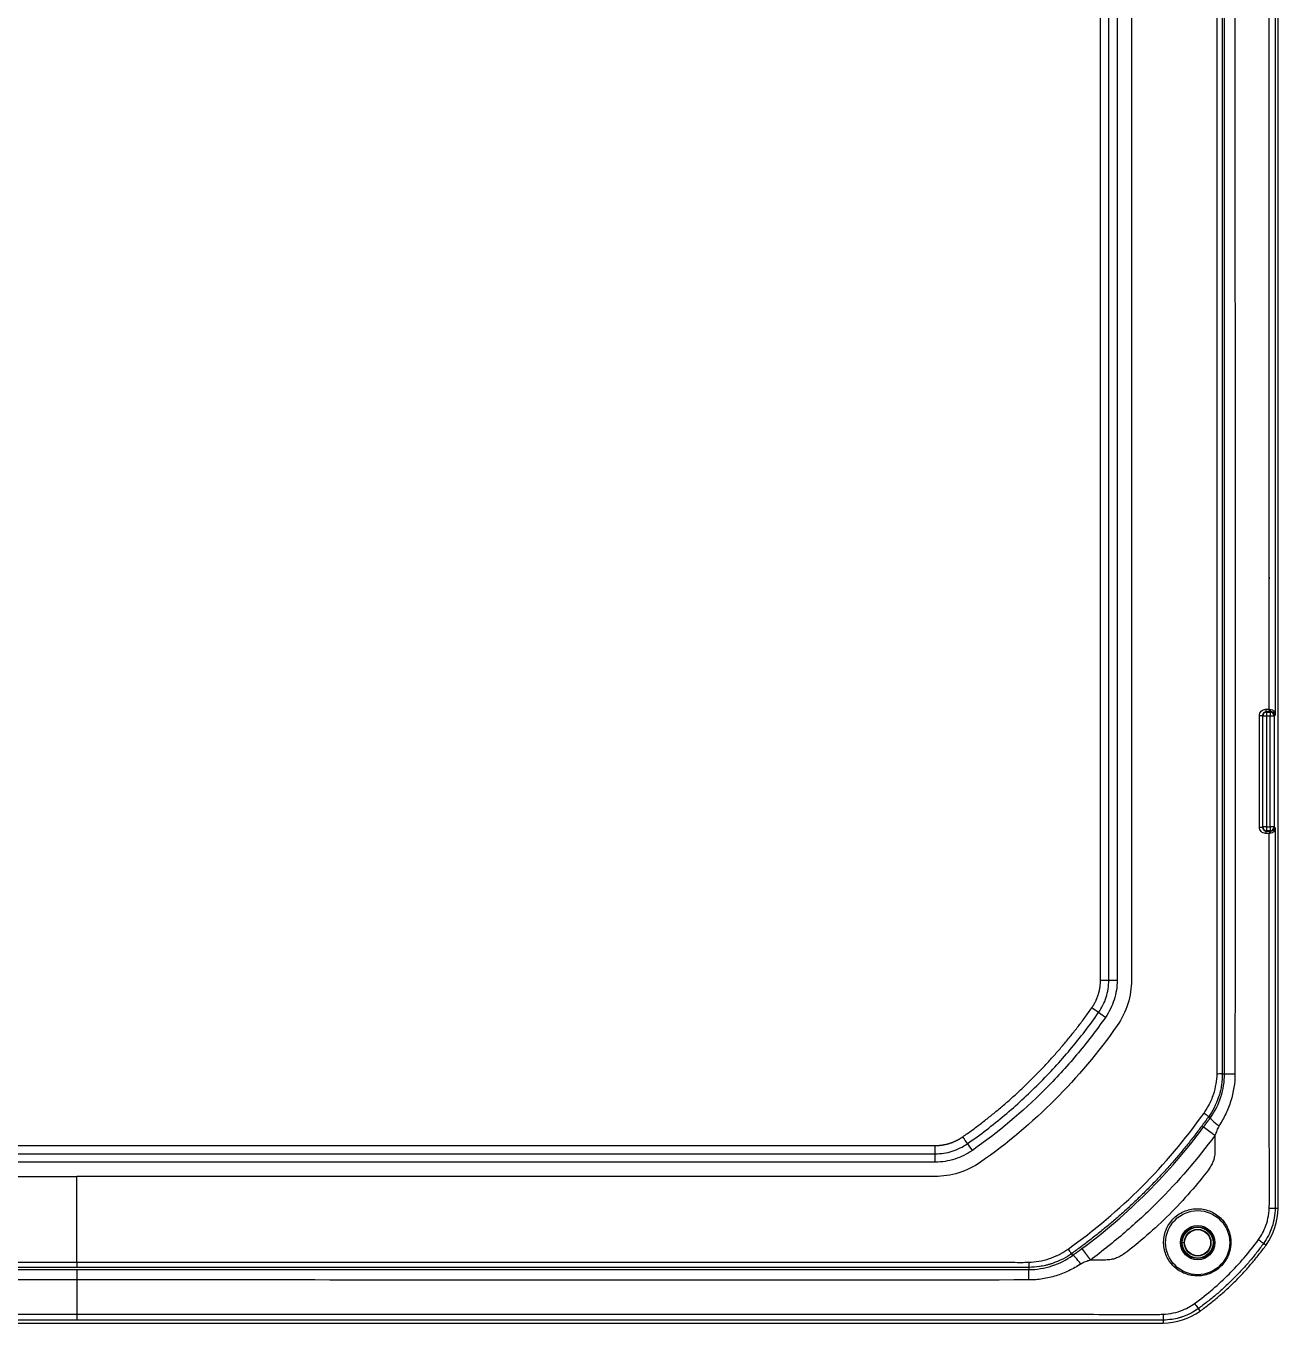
# Model space of a CAD drawing. Header units: millimetres. Extents: x 8 to 411, y -151 to 287.
# Drawn here: x 209.6 to 411.3, y -150.7 to 58.3 of the extents above; entities that cross this region are included whole.
import ezdxf

# ---------------------------------------------------------------- set-up
doc = ezdxf.new("R2010")
doc.units = ezdxf.units.MM
doc.layers.add('ProjItem', color=7, linetype='CONTINUOUS')

msp = doc.modelspace()

# ---------------------------------------------------------------- linework, layer by layer
at = {"layer": 'ProjItem'}
for p, q in [((411.306, -132.192), (411.306, 268.643)), ((382.696, -95.4954), (382.696, 68.2256)), ((384.034, -95.4954), (384.034, 68.2256)), ((385.372, 68.2256), (385.372, -95.4954)), ((387.685, 68.2256), (387.685, -95.4954)), ((409.403, -52.2037), (409.465, -52.2659)), ((410.038, -52.2659), (410.111, -52.1935)), ((408.831, -52.9), (408.783, -52.8522)), ((408.831, -70.7448), (408.831, -52.9)), ((409.465, -52.2659), (410.038, -52.2659)), ((409.465, -52.9), (409.465, -70.7448)), ((410.038, -52.9), (409.465, -52.9)), ((410.038, -70.7448), (410.038, -52.9)), ((410.822, -52.7504), (410.672, -52.9)), ((410.672, -52.9), (410.672, -70.7448)), ((408.783, -70.7926), (408.831, -70.7448)), ((409.465, -70.7448), (410.038, -70.7448)), ((410.672, -70.7448), (410.822, -70.8944)), ((409.465, -71.3789), (409.403, -71.4411)), ((410.038, -71.3789), (409.465, -71.3789)), ((410.111, -71.4514), (410.038, -71.3789)), ((402.328, -110.558), (402.687, -110.558)), ((400.135, -117.43), (400.405, -117.622)), ((401.146, -120.483), (401.146, -122.92)), ((79.4376, -122.112), (356.079, -122.112)), ((356.079, -124.789), (79.4373, -124.789)), ((79.4374, -123.451), (356.079, -123.451)), ((79.4374, -127.101), (217.758, -127.101)), ((356.079, -127.101), (217.758, -127.101)), ((410.822, -132.192), (411.306, -132.192)), ((408.988, -137.867), (409.377, -138.149)), ((378.014, -139.552), (378.206, -139.821)), ((371.142, -141.744), (371.142, -142.103)), ((383.504, -140.562), (381.066, -140.562)), ((398.451, -148.404), (398.733, -148.793)), ((392.776, -150.238), (392.776, -150.722)), ((42.7406, -150.722), (392.776, -150.722))]:
    msp.add_line(p, q, dxfattribs=at)
for radius in [5.15874, 2.76698, 2.56698, 2.4765, 2.14421, 2.0955]:
    msp.add_circle((398.352, -137.768), radius, dxfattribs=at)
for centre, start, end in [((401.146, -132.192), -35.8954, 0), ((392.776, -140.562), -90, -54.1046)]:
    msp.add_arc(centre, 10.16, start, end, dxfattribs=at)
for centre, major_axis, ratio, start_param, end_param in [((409.403, -51.8232), (0.00549, -0.38096), 0.264988, -1.57464, -0.0543029), ((410.111, -51.813), (0.00589, -0.38095), 0.282977, -1.57519, -0.0545934), ((408.403, -52.8522), (0.381, 0), 0.000040019, 0.0523599, 1.83917), ((409.465, -52.9), (0.44901, 0.44901), 0.997265, -5.49642, -3.92836), ((410.038, -52.9), (0.44901, -0.44901), 0.997265, -5.49642, -3.92836), ((408.403, -70.7926), (0.381, 0), 0.000082079, -1.83938, -0.0523599), ((409.465, -70.7448), (-0.44901, 0.44901), 0.997265, -5.49642, -3.92836), ((410.038, -70.7448), (-0.44901, -0.44901), 0.997265, -5.49642, -3.92836), ((409.403, -71.8216), (0.00549, 0.38096), 0.265139, 0.0543053, 1.57467), ((410.111, -71.8318), (-0.00589, -0.38095), 0.283039, -3.087, -1.56639), ((404.971, -110.558), (2.286, -0.00011), 0.00132786, -3.10669, -1.83906), ((402.267, -118.947), (-1.85697, 1.33322), 0.119602, 0.0351591, 1.40744), ((379.531, -141.683), (-1.33322, 1.85696), 0.119669, -1.40737, -0.0351594), ((371.142, -144.388), (-0.0001, 2.286), 0.00129019, -1.30259, -0.0349066)]:
    msp.add_ellipse(centre, major_axis=major_axis, ratio=ratio, start_param=start_param, end_param=end_param, dxfattribs=at)
for points, degree, knots in [([(401.487, -110.59), (401.489, -110.59), (401.496, -110.474), (401.508, -110.245), (401.521, -110.016), (401.523, -109.663), (401.521, -109.196), (401.52, -108.262), (401.519, -106.862), (401.518, -104.997), (401.515, -101.266), (401.513, -95.6708), (401.51, -88.2101), (401.508, -81.1802), (401.506, -73.731), (401.505, -65.8623), (401.504, -52.8072), (401.504, -37.9086), (401.505, -21.1665), (401.508, 8.6115), (401.518, 38.4201), (401.517, 68.2256)], 3, [0, 0, 0, 0, 0.015625, 0.015625, 0.015625, 0.03125, 0.03125, 0.03125, 0.0625, 0.0625, 0.0625, 0.125, 0.125, 0.125, 0.25, 0.25, 0.25, 0.5, 0.5, 0.5, 1, 1, 1, 1]), ([(409.89, -51.8147), (409.89, -44.1506), (409.891, -35.9252), (409.891, -33.9974), (409.891, -32.0387), (409.891, -31.9124), (409.891, -31.8007), (409.893, -11.399), (409.896, 8.97663), (409.901, 38.6122), (409.899, 68.2256)], 2, [0.408487, 0.408487, 0.408487, 0.482426, 0.482426, 0.499755, 0.499755, 0.500911, 0.500911, 0.704243, 0.704243, 1, 1, 1]), ([(408.302, -52.8522), (408.301, -52.5808), (408.412, -52.315), (408.598, -52.1266), (408.784, -51.9371), (409.039, -51.8265), (409.302, -51.8232)], 3, [0, 0, 0, 0, 0.000805022, 0.000805022, 0.000805022, 0.00161004, 0.00161004, 0.00161004, 0.00161004]), ([(409.403, -52.2037), (409.242, -52.2071), (409.085, -52.2758), (408.97, -52.3931), (408.855, -52.5105), (408.783, -52.6779), (408.783, -52.8522)], 3, [0, 0, 0, 0, 0.000519251, 0.000519251, 0.000519251, 0.0010385, 0.0010385, 0.0010385, 0.0010385]), ([(410.003, -51.813), (410.15, -51.8091), (410.293, -51.8506), (410.404, -51.9276), (410.516, -52.0045), (410.595, -52.1116), (410.653, -52.2184), (410.71, -52.3269), (410.752, -52.4301), (410.777, -52.528), (410.79, -52.5771), (410.8, -52.6224), (410.807, -52.664), (410.814, -52.7037), (410.818, -52.7433), (410.822, -52.7504)], 3, [0, 0, 0, 0, 0.000457301, 0.000457301, 0.000457301, 0.000914601, 0.000914601, 0.000914601, 0.0013719, 0.0013719, 0.0013719, 0.00160055, 0.00160055, 0.00160055, 0.0018292, 0.0018292, 0.0018292, 0.0018292]), ([(410.822, -52.7504), (410.814, -52.7383), (410.804, -52.6793), (410.782, -52.6272), (410.761, -52.5719), (410.726, -52.5135), (410.677, -52.4521), (410.628, -52.3889), (410.557, -52.331), (410.465, -52.2783), (410.372, -52.2283), (410.249, -52.1898), (410.111, -52.1935)], 3, [-0.0000514387, -0.0000514387, -0.0000514387, -0.0000514387, 0.000406225, 0.000406225, 0.000406225, 0.000863889, 0.000863889, 0.000863889, 0.00132155, 0.00132155, 0.00132155, 0.00177922, 0.00177922, 0.00177922, 0.00177922]), ([(409.465, -52.9), (409.304, -52.9), (409.145, -52.9), (409.028, -52.9), (409.012, -52.9), (408.997, -52.9), (408.981, -52.9), (408.952, -52.9), (408.926, -52.9), (408.904, -52.9), (408.883, -52.9), (408.867, -52.9), (408.853, -52.9), (408.842, -52.9), (408.835, -52.9), (408.831, -52.9)], 3, [1.5708, 1.5708, 1.5708, 1.5708, 2.33001, 2.33001, 2.33001, 2.43847, 2.43847, 2.43847, 2.65539, 2.65539, 2.65539, 2.87231, 2.87231, 2.87231, 3.08923, 3.08923, 3.08923, 3.08923]), ([(409.465, -52.2659), (409.465, -52.2683), (409.465, -52.2707), (409.465, -52.2732), (409.465, -52.2816), (409.465, -52.2938), (409.465, -52.3098), (409.465, -52.3277), (409.465, -52.3492), (409.465, -52.374), (409.465, -52.4007), (409.465, -52.4303), (409.465, -52.4629), (409.465, -52.5801), (409.465, -52.739), (409.465, -52.9)], 3, [0.0523599, 0.0523599, 0.0523599, 0.0523599, 0.16082, 0.16082, 0.16082, 0.377739, 0.377739, 0.377739, 0.594659, 0.594659, 0.594659, 0.811578, 0.811578, 0.811578, 1.5708, 1.5708, 1.5708, 1.5708]), ([(410.038, -52.2659), (410.038, -52.2683), (410.038, -52.2707), (410.038, -52.2732), (410.038, -52.2816), (410.038, -52.2938), (410.038, -52.3098), (410.038, -52.3277), (410.038, -52.3492), (410.038, -52.374), (410.038, -52.4007), (410.038, -52.4303), (410.038, -52.4629), (410.038, -52.5801), (410.038, -52.739), (410.038, -52.9)], 3, [0.0523599, 0.0523599, 0.0523599, 0.0523599, 0.16082, 0.16082, 0.16082, 0.377739, 0.377739, 0.377739, 0.594659, 0.594659, 0.594659, 0.811578, 0.811578, 0.811578, 1.5708, 1.5708, 1.5708, 1.5708]), ([(410.672, -52.9), (410.67, -52.9), (410.667, -52.9), (410.665, -52.9), (410.657, -52.9), (410.644, -52.9), (410.628, -52.9), (410.61, -52.9), (410.589, -52.9), (410.564, -52.9), (410.537, -52.9), (410.508, -52.9), (410.475, -52.9), (410.358, -52.9), (410.199, -52.9), (410.038, -52.9)], 3, [0.0523599, 0.0523599, 0.0523599, 0.0523599, 0.16082, 0.16082, 0.16082, 0.377739, 0.377739, 0.377739, 0.594659, 0.594659, 0.594659, 0.811578, 0.811578, 0.811578, 1.5708, 1.5708, 1.5708, 1.5708]), ([(409.302, -71.8216), (409.041, -71.8189), (408.784, -71.7079), (408.599, -71.5187), (408.413, -71.3302), (408.302, -71.065), (408.302, -70.7926)], 3, [0, 0, 0, 0, 0.000805095, 0.000805095, 0.000805095, 0.00161019, 0.00161019, 0.00161019, 0.00161019]), ([(408.783, -70.7926), (408.783, -70.9669), (408.855, -71.1344), (408.97, -71.252), (409.086, -71.3695), (409.242, -71.4376), (409.403, -71.4411)], 3, [0, 0, 0, 0, 0.000520798, 0.000520798, 0.000520798, 0.0010416, 0.0010416, 0.0010416, 0.0010416]), ([(409.465, -70.7448), (409.304, -70.7448), (409.145, -70.7448), (409.028, -70.7448), (409.012, -70.7448), (408.997, -70.7448), (408.981, -70.7448), (408.952, -70.7448), (408.926, -70.7448), (408.904, -70.7448), (408.883, -70.7448), (408.867, -70.7448), (408.853, -70.7448), (408.842, -70.7448), (408.835, -70.7448), (408.831, -70.7448)], 3, [1.5708, 1.5708, 1.5708, 1.5708, 2.33001, 2.33001, 2.33001, 2.43847, 2.43847, 2.43847, 2.65539, 2.65539, 2.65539, 2.87231, 2.87231, 2.87231, 3.08923, 3.08923, 3.08923, 3.08923]), ([(409.465, -70.7448), (409.465, -70.9059), (409.465, -71.0647), (409.465, -71.1819), (409.465, -71.1977), (409.465, -71.2134), (409.465, -71.2292), (409.465, -71.2581), (409.465, -71.2838), (409.465, -71.3062), (409.465, -71.3267), (409.465, -71.3436), (409.465, -71.3569), (409.465, -71.3681), (409.465, -71.3754), (409.465, -71.3789)], 3, [1.5708, 1.5708, 1.5708, 1.5708, 2.33001, 2.33001, 2.33001, 2.43847, 2.43847, 2.43847, 2.65539, 2.65539, 2.65539, 2.87231, 2.87231, 2.87231, 3.08923, 3.08923, 3.08923, 3.08923]), ([(410.822, -70.8944), (410.818, -70.9033), (410.814, -70.9402), (410.807, -70.9809), (410.8, -71.0223), (410.79, -71.0677), (410.777, -71.1169), (410.751, -71.2152), (410.71, -71.3185), (410.653, -71.4268), (410.594, -71.5334), (410.515, -71.6404), (410.404, -71.7169), (410.295, -71.7934), (410.151, -71.8356), (410.003, -71.8318)], 3, [-0.0000282011, -0.0000282011, -0.0000282011, -0.0000282011, 0.000203169, 0.000203169, 0.000203169, 0.00043454, 0.00043454, 0.00043454, 0.00089728, 0.00089728, 0.00089728, 0.00136002, 0.00136002, 0.00136002, 0.00182276, 0.00182276, 0.00182276, 0.00182276]), ([(410.038, -70.7448), (410.038, -70.9059), (410.038, -71.0647), (410.038, -71.1819), (410.038, -71.1977), (410.038, -71.2134), (410.038, -71.2292), (410.038, -71.2581), (410.038, -71.2838), (410.038, -71.3062), (410.038, -71.3267), (410.038, -71.3436), (410.038, -71.3569), (410.038, -71.3681), (410.038, -71.3754), (410.038, -71.3789)], 3, [1.5708, 1.5708, 1.5708, 1.5708, 2.33001, 2.33001, 2.33001, 2.43847, 2.43847, 2.43847, 2.65539, 2.65539, 2.65539, 2.87231, 2.87231, 2.87231, 3.08923, 3.08923, 3.08923, 3.08923]), ([(410.672, -70.7448), (410.67, -70.7448), (410.667, -70.7448), (410.665, -70.7448), (410.657, -70.7448), (410.644, -70.7448), (410.628, -70.7448), (410.61, -70.7448), (410.589, -70.7448), (410.564, -70.7448), (410.537, -70.7448), (410.508, -70.7448), (410.475, -70.7448), (410.358, -70.7448), (410.199, -70.7448), (410.038, -70.7448)], 3, [1.62316, 1.62316, 1.62316, 1.62316, 1.73162, 1.73162, 1.73162, 1.94854, 1.94854, 1.94854, 2.16545, 2.16545, 2.16545, 2.38237, 2.38237, 2.38237, 3.14159, 3.14159, 3.14159, 3.14159]), ([(410.111, -71.4514), (410.249, -71.455), (410.372, -71.4167), (410.465, -71.3666), (410.557, -71.3139), (410.628, -71.2559), (410.677, -71.1928), (410.726, -71.1313), (410.761, -71.0729), (410.782, -71.0176), (410.804, -70.9657), (410.814, -70.9062), (410.822, -70.8944)], 3, [0, 0, 0, 0, 0.000456552, 0.000456552, 0.000456552, 0.000913103, 0.000913103, 0.000913103, 0.00136966, 0.00136966, 0.00136966, 0.00182621, 0.00182621, 0.00182621, 0.00182621]), ([(409.871, -132.223), (409.871, -132.209), (409.896, -131.984), (409.907, -131.608), (409.913, -131.417), (409.911, -131.201), (409.91, -130.939), (409.91, -130.678), (409.909, -130.373), (409.909, -130.027), (409.907, -128.639), (409.904, -126.573), (409.902, -123.826), (409.9, -121.08), (409.898, -117.655), (409.896, -113.552), (409.895, -111.501), (409.895, -109.28), (409.894, -106.89), (409.894, -105.816), (409.893, -104.708), (409.893, -103.566), (409.893, -103.558), (409.893, -103.552), (409.893, -103.549), (409.892, -98.0451), (409.892, -92.2797), (409.891, -86.253), (409.891, -84.8861), (409.891, -83.5059), (409.891, -82.1122), (409.891, -82.0722), (409.891, -82.0359), (409.891, -82.0032), (409.89, -78.7211), (409.89, -75.33), (409.89, -71.8301)], 3, [0, 0, 0, 0, 0.0191758, 0.0191758, 0.0191758, 0.0287637, 0.0287637, 0.0287637, 0.0383516, 0.0383516, 0.0383516, 0.0767031, 0.0767031, 0.0767031, 0.115055, 0.115055, 0.115055, 0.13423, 0.13423, 0.13423, 0.142845, 0.142845, 0.142845, 0.14292, 0.14292, 0.14292, 0.230109, 0.230109, 0.230109, 0.249884, 0.249884, 0.249884, 0.250484, 0.250484, 0.250484, 0.306813, 0.306813, 0.306813, 0.306813]), ([(381.295, -99.9279), (381.973, -98.9618), (382.335, -97.8188), (382.696, -96.6762), (382.696, -95.4954)], 2, [0, 0, 0, 0.5, 0.5, 1, 1, 1]), ([(382.39, -100.697), (382.924, -99.9345), (383.33, -99.1113), (383.609, -98.2273), (383.889, -97.3404), (384.034, -96.4246), (384.034, -95.4954)], 3, [0, 0, 0, 0, 0.00275389, 0.00275389, 0.00275389, 0.00550777, 0.00550777, 0.00550777, 0.00550777]), ([(385.372, -95.4954), (385.371, -96.564), (385.21, -97.6053), (384.888, -98.6193), (384.566, -99.6392), (384.098, -100.592), (383.485, -101.466)], 3, [0, 0, 0, 0, 0.00316086, 0.00316086, 0.00316086, 0.00632171, 0.00632171, 0.00632171, 0.00632171]), ([(387.685, -95.4954), (387.688, -96.7034), (387.503, -98.0119), (387.105, -99.2798), (386.711, -100.548), (386.106, -101.763), (385.377, -102.796)], 3, [0, 0, 0, 0, 0.5, 0.5, 0.5, 1, 1, 1, 1]), ([(361.281, -121.806), (363.333, -120.365), (365.318, -118.84), (367.234, -117.234), (369.148, -115.629), (370.987, -113.944), (372.753, -112.179), (374.517, -110.415), (376.211, -108.565), (377.82, -106.648), (379.427, -104.731), (380.95, -102.747), (382.39, -100.697)], 3, [0, 0, 0, 0, 0.00751321, 0.00751321, 0.00751321, 0.0150264, 0.0150264, 0.0150264, 0.0225396, 0.0225396, 0.0225396, 0.0300528, 0.0300528, 0.0300528, 0.0300528]), ([(383.485, -101.466), (382.021, -103.551), (380.471, -105.568), (378.836, -107.518), (377.2, -109.468), (375.477, -111.348), (373.685, -113.138), (370.098, -116.72), (366.22, -119.974), (362.05, -122.901)], 3, [0, 0, 0, 0, 0.00762989, 0.00762989, 0.00762989, 0.0152598, 0.0152598, 0.0152598, 0.0305196, 0.0305196, 0.0305196, 0.0305196]), ([(399.377, -116.89), (399.545, -116.653), (399.856, -116.212), (400.206, -115.54), (400.25, -115.456), (400.294, -115.368), (400.339, -115.277), (400.345, -115.265), (400.35, -115.254), (400.356, -115.242), (400.361, -115.232), (400.365, -115.223), (400.368, -115.217), (400.514, -114.913), (400.645, -114.606), (400.762, -114.293), (400.812, -114.162), (400.859, -114.03), (400.903, -113.896), (401.296, -112.717), (401.457, -111.607), (401.487, -110.59)], 3, [0, 0, 0, 0, 0.25, 0.25, 0.25, 0.28125, 0.28125, 0.28125, 0.285156, 0.285156, 0.285156, 0.289063, 0.289063, 0.289063, 0.4375, 0.4375, 0.4375, 0.5, 0.5, 0.5, 1, 1, 1, 1]), ([(402.328, -110.558), (402.33, -111.138), (402.285, -111.733), (402.194, -112.344), (402.148, -112.65), (402.088, -112.957), (402.016, -113.268), (401.999, -113.342), (401.979, -113.422), (401.957, -113.506), (401.89, -113.767), (401.817, -114.02), (401.736, -114.264), (401.307, -115.566), (400.717, -116.613), (400.135, -117.43)], 3, [0, 0, 0, 0, 0.25, 0.25, 0.25, 0.375, 0.375, 0.375, 0.40625, 0.40625, 0.40625, 0.5, 0.5, 0.5, 1, 1, 1, 1]), ([(400.405, -117.622), (401.141, -116.599), (401.706, -115.487), (402.099, -114.278), (402.49, -113.074), (402.686, -111.834), (402.687, -110.558)], 3, [0.000000000003, 0.000000000003, 0.000000000003, 0.000000000003, 0.00378412, 0.00378412, 0.00378412, 0.00756825, 0.00756825, 0.00756825, 0.00756825]), ([(402.328, -110.558), (402.324, -110.565), (402.292, -110.573), (402.138, -110.579), (401.988, -110.585), (401.726, -110.588), (401.487, -110.59)], 3, [0, 0, 0, 0, 0.5, 0.5, 0.5, 1, 1, 1, 1]), ([(404.366, -110.561), (404.363, -112.059), (404.138, -113.518), (403.691, -114.938), (403.466, -115.65), (403.192, -116.339), (402.871, -117.004), (402.554, -117.671), (402.18, -118.308), (401.807, -118.949)], 3, [0, 0, 0, 0, 0.00443192, 0.00443192, 0.00443192, 0.00664788, 0.00664788, 0.00664788, 0.00886384, 0.00886384, 0.00886384, 0.00886384]), ([(377.474, -138.793), (381.677, -135.808), (385.672, -132.447), (389.351, -128.767), (393.031, -125.089), (396.392, -121.093), (399.377, -116.89)], 3, [0, 0, 0, 0, 0.5, 0.5, 0.5, 1, 1, 1, 1]), ([(399.377, -116.89), (399.587, -117.04), (399.826, -117.21), (399.963, -117.307), (400.103, -117.407), (400.132, -117.428), (400.135, -117.43)], 3, [0, 0, 0, 0, 0.5, 0.5, 0.5, 1, 1, 1, 1]), ([(379.706, -138.727), (383.434, -135.965), (386.952, -132.94), (390.235, -129.657), (393.516, -126.377), (396.549, -122.85), (399.311, -119.122)], 3, [0, 0, 0, 0, 0.0138985, 0.0138985, 0.0138985, 0.0277971, 0.0277971, 0.0277971, 0.0277971]), ([(399.311, -119.122), (399.32, -119.129), (399.329, -119.136), (399.349, -119.151), (399.369, -119.165), (399.399, -119.188), (399.43, -119.211), (399.471, -119.241), (399.512, -119.272), (399.563, -119.309), (399.613, -119.347), (399.673, -119.391), (399.733, -119.436), (399.802, -119.486), (399.87, -119.537), (399.947, -119.594), (400.023, -119.65), (400.106, -119.711), (400.189, -119.773), (400.277, -119.839), (400.366, -119.904), (400.459, -119.974), (400.553, -120.043), (400.65, -120.115), (400.747, -120.186), (400.945, -120.333), (401.146, -120.483)], 2, [3.1765, 3.1765, 3.1765, 3.28621, 3.28621, 3.39591, 3.39591, 3.50562, 3.50562, 3.61532, 3.61532, 3.72503, 3.72503, 3.83474, 3.83474, 3.94444, 3.94444, 4.05415, 4.05415, 4.16386, 4.16386, 4.27356, 4.27356, 4.38327, 4.38327, 4.49298, 4.49298, 4.71239, 4.71239, 4.71239]), ([(401.807, -118.949), (401.667, -119.189), (401.544, -119.438), (401.438, -119.697), (401.386, -119.826), (401.339, -119.958), (401.297, -120.091), (401.275, -120.158), (401.253, -120.224), (401.231, -120.29), (401.208, -120.355), (401.187, -120.424), (401.146, -120.483)], 3, [0, 0, 0, 0, 0.0008362, 0.0008362, 0.0008362, 0.0012543, 0.0012543, 0.0012543, 0.00146335, 0.00146335, 0.00146335, 0.0016724, 0.0016724, 0.0016724, 0.0016724]), ([(356.079, -122.112), (357.259, -122.112), (358.403, -121.751), (359.547, -121.389), (360.512, -120.711)], 2, [0, 0, 0, 0.5, 0.5, 1, 1, 1]), ([(401.146, -120.483), (398.318, -124.301), (395.211, -127.913), (391.851, -131.272), (390.169, -132.953), (388.429, -134.568), (386.629, -136.118), (384.831, -137.666), (382.977, -139.147), (381.066, -140.562)], 3, [0, 0, 0, 0, 0.014251, 0.014251, 0.014251, 0.0213764, 0.0213764, 0.0213764, 0.0285019, 0.0285019, 0.0285019, 0.0285019]), ([(356.079, -123.451), (357.01, -123.449), (357.917, -123.308), (358.801, -123.028), (359.688, -122.748), (360.521, -122.34), (361.281, -121.806)], 3, [0, 0, 0, 0, 0.00275388, 0.00275388, 0.00275388, 0.00550776, 0.00550776, 0.00550776, 0.00550776]), ([(362.05, -122.901), (361.175, -123.514), (360.23, -123.98), (359.215, -124.3), (358.195, -124.623), (357.147, -124.788), (356.079, -124.789)], 3, [0, 0, 0, 0, 0.00316088, 0.00316088, 0.00316088, 0.00632176, 0.00632176, 0.00632176, 0.00632176]), ([(401.146, -122.92), (401.146, -123.292), (401.112, -123.556), (401.066, -123.814), (401.02, -124.067), (400.959, -124.307), (400.883, -124.534), (400.807, -124.762), (400.71, -124.992), (400.593, -125.224), (400.471, -125.461), (400.34, -125.693), (400.1, -126.007)], 3, [0.498739, 0.498739, 0.498739, 0.498739, 0.501697, 0.501697, 0.501697, 0.504654, 0.504654, 0.504654, 0.507611, 0.507611, 0.507611, 0.510569, 0.510569, 0.510569, 0.510569]), ([(363.38, -124.793), (362.347, -125.522), (361.127, -126.13), (359.857, -126.523), (358.586, -126.921), (357.279, -127.104), (356.079, -127.101)], 3, [0, 0, 0, 0, 0.5, 0.5, 0.5, 1, 1, 1, 1]), ([(217.758, -137.253), (217.758, -136.004), (217.758, -134.755), (217.758, -133.506), (217.758, -131.522), (217.758, -129.554), (217.758, -127.5), (217.758, -127.369), (217.758, -127.236), (217.758, -127.101)], 3, [0.00237566, 0.00237566, 0.00237566, 0.00237566, 0.00639524, 0.00639524, 0.00639524, 0.0127762, 0.0127762, 0.0127762, 0.0131823, 0.0131823, 0.0131823, 0.0131823]), ([(217.758, -140.933), (217.758, -139.356), (217.758, -137.734), (217.758, -136.138), (217.758, -134.546), (217.758, -132.998), (217.758, -131.687), (217.758, -130.373), (217.758, -129.315), (217.758, -128.585), (217.758, -128.217), (217.758, -127.927), (217.758, -127.692), (217.758, -127.457), (217.758, -127.277), (217.758, -127.101)], 3, [0.0396305, 0.0396305, 0.0396305, 0.0396305, 0.279723, 0.279723, 0.279723, 0.519815, 0.519815, 0.519815, 0.759908, 0.759908, 0.759908, 0.879954, 0.879954, 0.879954, 1, 1, 1, 1]), ([(400.1, -126.007), (399.206, -127.177), (398.223, -128.386), (397.162, -129.6), (396.103, -130.813), (394.967, -132.03), (393.79, -133.206), (392.614, -134.383), (391.397, -135.519), (390.184, -136.578), (388.97, -137.639), (387.761, -138.622), (386.591, -139.517)], 3, [0.510569, 0.510569, 0.510569, 0.510569, 0.52147, 0.52147, 0.52147, 0.532372, 0.532372, 0.532372, 0.543273, 0.543273, 0.543273, 0.554175, 0.554175, 0.554175, 0.554175]), ([(392.916, -138.403), (392.871, -138.049), (392.86, -137.695), (392.884, -137.343), (392.907, -136.991), (392.967, -136.635), (393.061, -136.289), (393.154, -135.945), (393.281, -135.613), (393.44, -135.294), (393.601, -134.972), (393.791, -134.669), (394.011, -134.386), (394.23, -134.104), (394.475, -133.846), (394.747, -133.61), (395.02, -133.374), (395.312, -133.168), (395.622, -132.992), (395.932, -132.816), (396.258, -132.672), (396.601, -132.559), (396.941, -132.447), (397.287, -132.37), (397.639, -132.327), (397.994, -132.284), (398.349, -132.276), (398.704, -132.303), (399.057, -132.33), (399.404, -132.391), (399.745, -132.487), (400.43, -132.678), (401.062, -132.998), (401.621, -133.433), (401.899, -133.65), (402.153, -133.891), (402.383, -134.156), (402.614, -134.423), (402.817, -134.71), (402.994, -135.017), (403.168, -135.323), (403.312, -135.642), (403.425, -135.977), (403.619, -136.554), (403.716, -137.163), (403.709, -137.768)], 3, [0, 0, 0, 0, 0.00106757, 0.00106757, 0.00106757, 0.00213514, 0.00213514, 0.00213514, 0.00320272, 0.00320272, 0.00320272, 0.00427029, 0.00427029, 0.00427029, 0.00533786, 0.00533786, 0.00533786, 0.00640543, 0.00640543, 0.00640543, 0.007473, 0.007473, 0.007473, 0.00854058, 0.00854058, 0.00854058, 0.00960815, 0.00960815, 0.00960815, 0.0106757, 0.0106757, 0.0106757, 0.0128109, 0.0128109, 0.0128109, 0.0138784, 0.0138784, 0.0138784, 0.014946, 0.014946, 0.014946, 0.0160136, 0.0160136, 0.0160136, 0.0178473, 0.0178473, 0.0178473, 0.0178473]), ([(408.154, -137.266), (408.322, -137.035), (408.497, -136.786), (408.678, -136.473), (408.86, -136.164), (409.042, -135.788), (409.221, -135.347), (409.398, -134.907), (409.564, -134.388), (409.68, -133.835), (409.796, -133.285), (409.858, -132.729), (409.871, -132.223)], 3, [0, 0, 0, 0, 0.25, 0.25, 0.25, 0.5, 0.5, 0.5, 0.75, 0.75, 0.75, 1, 1, 1, 1]), ([(410.822, -132.192), (410.823, -133.263), (410.645, -134.302), (410.325, -135.261), (410.006, -136.22), (409.545, -137.098), (408.988, -137.867)], 3, [0, 0, 0, 0, 0.5, 0.5, 0.5, 1, 1, 1, 1]), ([(409.871, -132.223), (410.134, -132.221), (410.426, -132.218), (410.596, -132.212), (410.772, -132.207), (410.813, -132.199), (410.822, -132.192)], 3, [0, 0, 0, 0, 0.5, 0.5, 0.5, 1, 1, 1, 1]), ([(403.709, -137.768), (403.705, -138.224), (403.641, -138.685), (403.523, -139.121), (403.43, -139.465), (403.304, -139.798), (403.144, -140.121), (402.984, -140.442), (402.795, -140.744), (402.577, -141.025), (402.357, -141.309), (402.111, -141.569), (401.839, -141.805), (401.569, -142.039), (401.278, -142.244), (400.967, -142.421), (400.338, -142.776), (399.658, -143), (398.946, -143.086), (398.591, -143.129), (398.237, -143.137), (397.885, -143.11), (397.53, -143.083), (397.181, -143.022), (396.838, -142.927), (396.498, -142.832), (396.171, -142.705), (395.856, -142.547), (395.539, -142.387), (395.241, -142.199), (394.963, -141.982), (394.686, -141.767), (394.432, -141.526), (394.2, -141.259), (393.968, -140.992), (393.764, -140.705), (393.59, -140.401), (393.241, -139.794), (393.007, -139.108), (392.916, -138.403)], 3, [0.0178473, 0.0178473, 0.0178473, 0.0178473, 0.0192163, 0.0192163, 0.0192163, 0.0202839, 0.0202839, 0.0202839, 0.0213514, 0.0213514, 0.0213514, 0.022419, 0.022419, 0.022419, 0.0234866, 0.0234866, 0.0234866, 0.0256217, 0.0256217, 0.0256217, 0.0266893, 0.0266893, 0.0266893, 0.0277569, 0.0277569, 0.0277569, 0.0288244, 0.0288244, 0.0288244, 0.029892, 0.029892, 0.029892, 0.0309596, 0.0309596, 0.0309596, 0.0320272, 0.0320272, 0.0320272, 0.0341623, 0.0341623, 0.0341623, 0.0341623]), ([(397.85, -147.57), (398.916, -146.796), (399.885, -146.027), (400.801, -145.243), (401.717, -144.458), (402.578, -143.658), (403.41, -142.826), (404.241, -141.995), (405.041, -141.133), (405.826, -140.217), (406.611, -139.301), (407.38, -138.332), (408.154, -137.266)], 3, [0, 0, 0, 0, 0.25, 0.25, 0.25, 0.5, 0.5, 0.5, 0.75, 0.75, 0.75, 1, 1, 1, 1]), ([(408.154, -137.266), (408.379, -137.429), (408.638, -137.616), (408.788, -137.724), (408.943, -137.836), (408.98, -137.862), (408.988, -137.867)], 3, [0, 0, 0, 0, 0.5, 0.5, 0.5, 1, 1, 1, 1]), ([(378.014, -139.552), (377.197, -140.132), (376.146, -140.727), (374.831, -141.158), (374.667, -141.211), (374.499, -141.262), (374.327, -141.31), (374.156, -141.358), (374, -141.397), (373.838, -141.435), (373.518, -141.51), (373.203, -141.569), (372.895, -141.615), (372.279, -141.704), (371.694, -141.747), (371.142, -141.744)], 3, [0, 0, 0, 0, 0.5, 0.5, 0.5, 0.5625, 0.5625, 0.5625, 0.625, 0.625, 0.625, 0.75, 0.75, 0.75, 1, 1, 1, 1]), ([(371.142, -142.103), (371.779, -142.103), (372.409, -142.053), (373.032, -141.954), (373.654, -141.856), (374.275, -141.706), (374.874, -141.512), (376.069, -141.122), (377.18, -140.559), (378.206, -139.821)], 3, [0, 0, 0, 0, 0.00189378, 0.00189378, 0.00189378, 0.00378755, 0.00378755, 0.00378755, 0.0075751, 0.0075751, 0.0075751, 0.0075751]), ([(371.174, -140.904), (372.167, -140.873), (373.284, -140.717), (374.493, -140.315), (374.755, -140.227), (375.016, -140.129), (375.275, -140.021), (375.405, -139.967), (375.534, -139.91), (375.662, -139.85), (375.686, -139.839), (375.71, -139.827), (375.734, -139.816), (375.744, -139.812), (375.754, -139.806), (375.767, -139.8), (375.906, -139.734), (376.036, -139.669), (376.159, -139.604), (376.813, -139.261), (377.243, -138.957), (377.474, -138.793)], 3, [0, 0, 0, 0, 0.5, 0.5, 0.5, 0.625, 0.625, 0.625, 0.6875, 0.6875, 0.6875, 0.699219, 0.699219, 0.699219, 0.703125, 0.703125, 0.703125, 0.75, 0.75, 0.75, 1, 1, 1, 1]), ([(377.474, -138.793), (377.624, -139.003), (377.794, -139.242), (377.891, -139.379), (377.991, -139.519), (378.012, -139.548), (378.014, -139.552)], 3, [0, 0, 0, 0, 0.5, 0.5, 0.5, 1, 1, 1, 1]), ([(379.706, -138.727), (379.713, -138.736), (379.72, -138.745), (379.735, -138.765), (379.749, -138.785), (379.772, -138.815), (379.795, -138.846), (379.825, -138.887), (379.855, -138.928), (379.893, -138.979), (379.931, -139.029), (379.975, -139.089), (380.02, -139.149), (380.07, -139.218), (380.121, -139.286), (380.178, -139.363), (380.234, -139.439), (380.295, -139.522), (380.357, -139.605), (380.423, -139.693), (380.488, -139.782), (380.557, -139.875), (380.627, -139.969), (380.698, -140.066), (380.77, -140.163), (380.917, -140.361), (381.066, -140.562)], 2, [3.1765, 3.1765, 3.1765, 3.28621, 3.28621, 3.39591, 3.39591, 3.50562, 3.50562, 3.61532, 3.61532, 3.72503, 3.72503, 3.83474, 3.83474, 3.94444, 3.94444, 4.05415, 4.05415, 4.16386, 4.16386, 4.27356, 4.27356, 4.38327, 4.38327, 4.49298, 4.49298, 4.71239, 4.71239, 4.71239]), ([(386.591, -139.517), (386.277, -139.756), (386.044, -139.887), (385.807, -140.009), (385.575, -140.127), (385.345, -140.223), (385.117, -140.299), (384.89, -140.376), (384.65, -140.437), (384.397, -140.483), (384.139, -140.528), (383.874, -140.562), (383.504, -140.562)], 3, [0.554175, 0.554175, 0.554175, 0.554175, 0.557132, 0.557132, 0.557132, 0.560089, 0.560089, 0.560089, 0.563047, 0.563047, 0.563047, 0.566004, 0.566004, 0.566004, 0.566004]), ([(64.3423, -140.904), (64.3433, -140.905), (64.4419, -140.911), (64.6382, -140.922), (64.8346, -140.934), (65.1341, -140.939), (65.5366, -140.937), (66.3384, -140.937), (67.5398, -140.936), (69.1408, -140.934), (72.3421, -140.932), (77.1444, -140.93), (83.5476, -140.927), (90.2481, -140.925), (96.639, -140.924), (102.72, -140.923), (114.007, -140.922), (126.789, -140.921), (141.066, -140.923), (166.609, -140.925), (192.185, -140.934), (217.758, -140.933)], 3, [0, 0, 0, 0, 0.015625, 0.015625, 0.015625, 0.03125, 0.03125, 0.03125, 0.0625, 0.0625, 0.0625, 0.125, 0.125, 0.125, 0.25, 0.25, 0.25, 0.5, 0.5, 0.5, 1, 1, 1, 1]), ([(217.758, -140.933), (243.332, -140.931), (268.907, -140.922), (294.45, -140.923), (304.033, -140.923), (316.823, -140.921), (332.796, -140.923), (338.877, -140.924), (345.268, -140.925), (351.969, -140.927), (358.372, -140.93), (363.175, -140.932), (366.376, -140.934), (367.977, -140.936), (369.178, -140.937), (369.98, -140.937), (370.383, -140.939), (370.682, -140.934), (370.878, -140.922), (371.075, -140.911), (371.173, -140.905), (371.174, -140.904)], 3, [0, 0, 0, 0, 0.5, 0.5, 0.5, 0.75, 0.75, 0.75, 0.875, 0.875, 0.875, 0.9375, 0.9375, 0.9375, 0.96875, 0.96875, 0.96875, 0.984375, 0.984375, 0.984375, 1, 1, 1, 1]), ([(217.758, -140.933), (217.758, -141.16), (217.758, -141.416), (217.758, -141.561), (217.758, -141.71), (217.758, -141.739), (217.758, -141.744)], 3, [0, 0, 0, 0, 0.5, 0.5, 0.5, 1, 1, 1, 1]), ([(217.759, -142.102), (217.759, -142.119), (217.759, -142.294), (217.758, -142.593), (217.758, -142.892), (217.758, -143.315), (217.758, -143.78)], 3, [0, 0, 0, 0, 0.5, 0.5, 0.5, 1, 1, 1, 1]), ([(371.174, -140.904), (371.172, -141.142), (371.168, -141.404), (371.163, -141.554), (371.157, -141.708), (371.149, -141.74), (371.142, -141.744)], 3, [0, 0, 0, 0, 0.5, 0.5, 0.5, 1, 1, 1, 1]), ([(379.533, -141.223), (378.892, -141.596), (378.255, -141.97), (377.59, -142.286), (376.927, -142.606), (376.243, -142.878), (375.537, -143.102), (374.829, -143.325), (374.099, -143.497), (373.367, -143.61), (372.634, -143.724), (371.894, -143.781), (371.145, -143.782)], 3, [0, 0, 0, 0, 0.00223592, 0.00223592, 0.00223592, 0.00447185, 0.00447185, 0.00447185, 0.00670777, 0.00670777, 0.00670777, 0.00894369, 0.00894369, 0.00894369, 0.00894369]), ([(381.066, -140.562), (381.008, -140.603), (380.939, -140.624), (380.874, -140.647), (380.808, -140.669), (380.741, -140.691), (380.675, -140.713), (380.542, -140.755), (380.41, -140.802), (380.28, -140.854), (380.022, -140.96), (379.773, -141.083), (379.533, -141.223)], 3, [-0.00000006, -0.00000006, -0.00000006, -0.00000006, 0.000209529, 0.000209529, 0.000209529, 0.000419119, 0.000419119, 0.000419119, 0.000838298, 0.000838298, 0.000838298, 0.00167666, 0.00167666, 0.00167666, 0.00167666]), ([(217.758, -143.78), (217.758, -144.588), (217.758, -145.513), (217.758, -146.461), (217.758, -147.41), (217.758, -148.375), (217.758, -149.315)], 3, [0.51813, 0.51813, 0.51813, 0.51813, 0.726667, 0.726667, 0.726667, 0.935204, 0.935204, 0.935204, 0.935204]), ([(398.451, -148.404), (397.925, -148.781), (397.101, -149.313), (395.885, -149.728), (395.733, -149.779), (395.575, -149.828), (395.411, -149.875), (395.391, -149.88), (395.37, -149.886), (395.35, -149.892), (395.331, -149.897), (395.314, -149.902), (395.301, -149.905), (394.955, -149.998), (394.61, -150.071), (394.265, -150.124), (393.762, -150.201), (393.266, -150.239), (392.776, -150.238)], 3, [0, 0, 0, 0, 0.5, 0.5, 0.5, 0.5625, 0.5625, 0.5625, 0.570313, 0.570313, 0.570313, 0.578125, 0.578125, 0.578125, 0.75, 0.75, 0.75, 1, 1, 1, 1]), ([(392.806, -149.287), (393.313, -149.274), (393.867, -149.212), (394.416, -149.097), (394.967, -148.982), (395.486, -148.816), (395.926, -148.64), (396.367, -148.46), (396.743, -148.279), (397.054, -148.096), (397.367, -147.915), (397.617, -147.739), (397.85, -147.57)], 3, [0, 0, 0, 0, 0.25, 0.25, 0.25, 0.5, 0.5, 0.5, 0.75, 0.75, 0.75, 1, 1, 1, 1]), ([(397.85, -147.57), (398.013, -147.795), (398.2, -148.054), (398.308, -148.204), (398.42, -148.359), (398.446, -148.396), (398.451, -148.404)], 3, [0, 0, 0, 0, 0.5, 0.5, 0.5, 1, 1, 1, 1]), ([(42.7102, -149.287), (42.7234, -149.288), (42.8554, -149.301), (43.0855, -149.313), (43.2013, -149.32), (43.3386, -149.324), (43.4976, -149.326), (43.6542, -149.327), (43.833, -149.327), (44.034, -149.326), (44.8438, -149.324), (46.0469, -149.323), (47.6433, -149.321), (50.8367, -149.317), (55.5998, -149.314), (61.9325, -149.312), (63.7412, -149.311), (65.6776, -149.31), (67.7418, -149.31), (67.7437, -149.31), (67.7456, -149.31), (67.7475, -149.31), (73.5103, -149.309), (79.7595, -149.308), (86.4951, -149.308), (99.2186, -149.307), (113.803, -149.307), (130.249, -149.308), (159.463, -149.31), (188.612, -149.318), (217.758, -149.315)], 3, [0, 0, 0, 0, 0.015625, 0.015625, 0.015625, 0.0234375, 0.0234375, 0.0234375, 0.03125, 0.03125, 0.03125, 0.0625, 0.0625, 0.0625, 0.125, 0.125, 0.125, 0.142853, 0.142853, 0.142853, 0.142883, 0.142883, 0.142883, 0.25, 0.25, 0.25, 0.5, 0.5, 0.5, 1, 1, 1, 1]), ([(217.758, -149.315), (246.906, -149.314), (276.053, -149.306), (305.267, -149.308), (316.126, -149.309), (330.699, -149.306), (349.022, -149.308), (352.889, -149.308), (356.618, -149.308), (360.209, -149.309), (362.362, -149.309), (364.465, -149.31), (366.519, -149.31), (366.528, -149.31), (366.541, -149.31), (366.557, -149.31), (369.436, -149.31), (372.078, -149.311), (374.483, -149.312), (380.52, -149.315), (385.061, -149.318), (388.104, -149.321), (389.625, -149.323), (390.772, -149.325), (391.543, -149.326), (391.735, -149.328), (391.905, -149.328), (392.055, -149.326), (392.208, -149.324), (392.339, -149.319), (392.449, -149.313), (392.669, -149.301), (392.794, -149.288), (392.806, -149.287)], 3, [0, 0, 0, 0, 0.5, 0.5, 0.5, 0.75, 0.75, 0.75, 0.8125, 0.8125, 0.8125, 0.849976, 0.849976, 0.849976, 0.850098, 0.850098, 0.850098, 0.875, 0.875, 0.875, 0.9375, 0.9375, 0.9375, 0.96875, 0.96875, 0.96875, 0.976563, 0.976563, 0.976563, 0.984375, 0.984375, 0.984375, 1, 1, 1, 1]), ([(217.758, -149.315), (217.758, -149.567), (217.758, -149.854), (217.758, -150.019), (217.758, -150.189), (217.758, -150.229), (217.758, -150.238)], 3, [0, 0, 0, 0, 0.5, 0.5, 0.5, 1, 1, 1, 1]), ([(392.806, -149.287), (392.805, -149.55), (392.802, -149.842), (392.796, -150.012), (392.791, -150.188), (392.783, -150.229), (392.776, -150.238)], 3, [0, 0, 0, 0, 0.5, 0.5, 0.5, 1, 1, 1, 1])]:
    msp.add_open_spline(points, degree=degree, knots=knots, dxfattribs=at)
for points, degree in [([(402.328, 68.2256), (402.328, -110.558)], 1), ([(402.687, -110.558), (402.689, -21.1662), (402.686, 68.2259)], 2), ([(404.364, 68.2256), (404.366, 8.62996), (404.386, -50.9657), (404.366, -110.561)], 3), ([(410.821, 68.2256), (410.822, -52.1164)], 1), ([(409.302, -51.8232), (409.89, -51.8147)], 1), ([(409.991, -52.1952), (409.403, -52.2037)], 1), ([(409.89, -51.8147), (410.003, -51.813)], 1), ([(409.991, -52.1952), (409.939, -52.1895), (409.891, -52.0114), (409.89, -51.8147)], 3), ([(410.111, -52.1935), (409.991, -52.1952)], 1), ([(410.822, -52.1164), (410.822, -52.7504)], 1), ([(408.302, -70.7926), (408.302, -52.8522)], 1), ([(408.783, -52.8522), (408.783, -70.7926)], 1), ([(410.822, -52.7504), (410.822, -52.7504)], 1), ([(410.822, -70.8944), (410.822, -71.5285)], 1), ([(410.822, -70.8944), (410.822, -70.8944)], 1), ([(409.89, -71.8301), (409.302, -71.8216)], 1), ([(409.403, -71.4411), (409.991, -71.4496)], 1), ([(409.991, -71.4496), (409.939, -71.4553), (409.892, -71.6334), (409.89, -71.8301)], 3), ([(410.003, -71.8318), (409.89, -71.8301)], 1), ([(409.991, -71.4496), (410.111, -71.4514)], 1), ([(410.822, -71.5285), (410.822, -132.192)], 1), ([(384.034, -95.4954), (383.635, -95.4954), (383.166, -95.4954), (382.696, -95.4954)], 3), ([(385.372, -95.4954), (384.903, -95.4954), (384.434, -95.4954), (384.034, -95.4954)], 3), ([(360.512, -120.711), (372.719, -112.135), (381.295, -99.9279)], 2), ([(382.39, -100.697), (382.063, -100.468), (381.679, -100.198), (381.295, -99.9279)], 3), ([(383.485, -101.466), (383.1, -101.196), (382.717, -100.927), (382.39, -100.697)], 3), ([(385.377, -102.796), (379.353, -111.38), (371.964, -118.769), (363.38, -124.793)], 3), ([(400.135, -117.43), (390.939, -130.355), (378.014, -139.552)], 2), ([(399.311, -119.122), (399.866, -118.373), (400.405, -117.622)], 2), ([(361.281, -121.806), (361.051, -121.479), (360.782, -121.096), (360.512, -120.711)], 3), ([(356.079, -123.451), (356.079, -123.051), (356.079, -122.582), (356.079, -122.112)], 3), ([(362.05, -122.901), (361.78, -122.517), (361.51, -122.133), (361.281, -121.806)], 3), ([(356.079, -124.789), (356.079, -124.319), (356.079, -123.85), (356.079, -123.451)], 3), ([(395.785, -137.768), (395.585, -137.768)], 1), ([(396.208, -137.768), (395.876, -137.768)], 1), ([(396.257, -137.768), (396.208, -137.768)], 1), ([(408.988, -137.867), (404.564, -143.98), (398.451, -148.404)], 2), ([(403.511, -137.768), (403.709, -137.768)], 1), ([(378.206, -139.821), (378.957, -139.282), (379.706, -138.727)], 2), ([(398.733, -148.793), (404.908, -144.324), (409.377, -138.149)], 2), ([(217.758, -141.744), (64.3744, -141.744)], 1), ([(64.3744, -142.103), (141.067, -142.105), (217.759, -142.102)], 2), ([(371.142, -141.744), (217.758, -141.744)], 1), ([(217.759, -142.102), (294.451, -142.105), (371.142, -142.103)], 2), ([(217.758, -143.78), (166.629, -143.782), (115.5, -143.799), (64.3715, -143.782)], 3), ([(371.145, -143.782), (320.016, -143.8), (268.887, -143.781), (217.758, -143.78)], 3), ([(217.758, -150.238), (42.7406, -150.238)], 1), ([(392.776, -150.238), (217.758, -150.238)], 1)]:
    msp.add_open_spline(points, degree=degree, dxfattribs=at)

doc.saveas('drawing.dxf')
